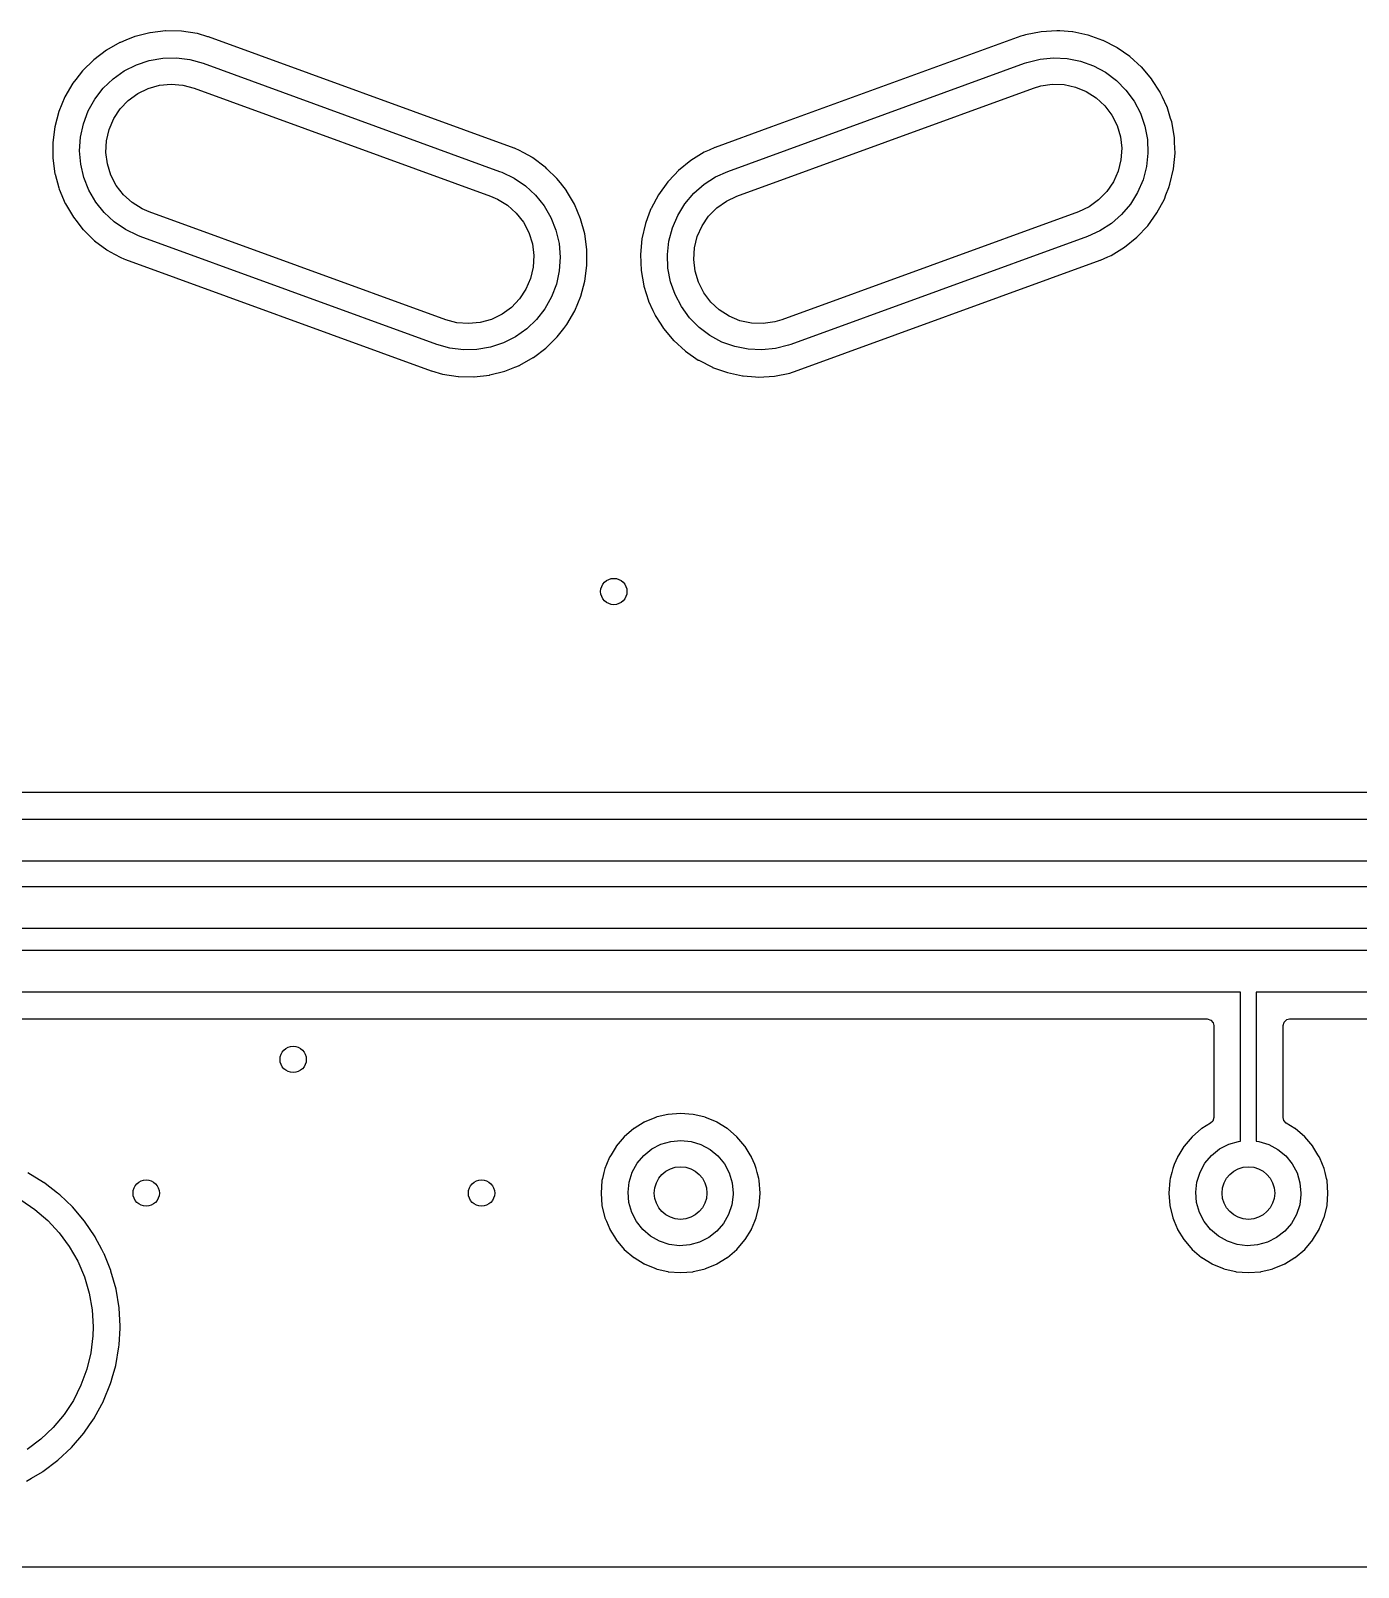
# Model space of a CAD drawing. Extents: x 14 to 417, y -165 to -100.
# Drawn here: x 39.71 to 64.95, y -164.59 to -135.39 of the extents above; entities that cross this region are included whole.
import ezdxf

# ---------------------------------------------------------------- set-up
doc = ezdxf.new("R2010")
doc.units = 0
doc.layers.add('BLACK', color=7, linetype='CONTINUOUS')

msp = doc.modelspace()

# ---------------------------------------------------------------- linework, layer by layer
at = {"layer": 'BLACK', "linetype": 'CONTINUOUS'}
for p, q in [((41.9802, -135.433), (41.6975, -135.504)), ((41.9843, -135.432), (41.9802, -135.433)), ((41.9802, -135.433), (41.9802, -135.433)), ((41.9885, -135.431), (41.9843, -135.432)), ((42.2782, -135.398), (41.9885, -135.431)), ((42.2823, -135.397), (42.2782, -135.398)), ((42.2782, -135.398), (42.2782, -135.398)), ((42.2865, -135.397), (42.2823, -135.397)), ((42.5782, -135.402), (42.2865, -135.397)), ((42.5823, -135.402), (42.5782, -135.402)), ((42.879, -135.447), (42.5823, -135.402)), ((42.883, -135.448), (42.879, -135.447)), ((43.0839, -135.507), (42.883, -135.448)), ((42.883, -135.448), (42.883, -135.448)), ((58.6255, -135.471), (58.5867, -135.483)), ((58.6289, -135.469), (58.6255, -135.471)), ((58.6255, -135.471), (58.6255, -135.471)), ((58.9234, -135.412), (58.6289, -135.469)), ((59.2229, -135.394), (58.9234, -135.412)), ((59.28, -135.399), (59.2229, -135.394)), ((59.5179, -135.416), (59.28, -135.399)), ((59.5221, -135.416), (59.5179, -135.416)), ((59.5179, -135.416), (59.5179, -135.416)), ((59.5262, -135.417), (59.5221, -135.416)), ((59.8117, -135.477), (59.5262, -135.417)), ((59.5262, -135.417), (59.5262, -135.417)), ((41.1535, -135.764), (40.9139, -135.944)), ((41.1571, -135.762), (41.1535, -135.764)), ((41.4112, -135.619), (41.1571, -135.762)), ((41.4149, -135.617), (41.4112, -135.619)), ((41.4112, -135.619), (41.4112, -135.619)), ((41.4187, -135.615), (41.4149, -135.617)), ((41.4188, -135.615), (41.4187, -135.615)), ((41.5199, -135.575), (41.4188, -135.615)), ((41.6934, -135.505), (41.5199, -135.575)), ((41.6975, -135.504), (41.6934, -135.505)), ((41.6975, -135.504), (41.6975, -135.504)), ((43.0939, -135.51), (43.0839, -135.507)), ((43.0958, -135.51), (43.0939, -135.51)), ((48.9068, -137.625), (43.0958, -135.51)), ((43.0958, -135.51), (43.0958, -135.51)), ((58.5379, -135.498), (53.8003, -137.222)), ((58.5392, -135.498), (58.5379, -135.498)), ((58.5379, -135.498), (58.5379, -135.498)), ((58.5867, -135.483), (58.5392, -135.498)), ((59.8158, -135.478), (59.8117, -135.477)), ((59.8117, -135.477), (59.8117, -135.477)), ((60.0988, -135.577), (59.8158, -135.478)), ((60.1025, -135.579), (60.0988, -135.577)), ((60.3624, -135.712), (60.1025, -135.579)), ((60.1025, -135.579), (60.1025, -135.579)), ((60.3661, -135.714), (60.3624, -135.712)), ((60.3696, -135.716), (60.3661, -135.714)), ((60.6096, -135.882), (60.3696, -135.716)), ((60.3696, -135.716), (60.3696, -135.716)), ((40.9139, -135.944), (40.7002, -136.155)), ((41.4916, -136.158), (41.7232, -136.041)), ((41.7232, -136.041), (41.9696, -135.96)), ((41.9696, -135.96), (42.2252, -135.916)), ((42.2252, -135.916), (42.4845, -135.91)), ((42.4845, -135.91), (42.7418, -135.943)), ((42.7418, -135.943), (42.9915, -136.013)), ((42.9915, -136.013), (48.6296, -138.066)), ((52.9704, -138.066), (58.6085, -136.013)), ((58.6085, -136.013), (58.6518, -135.998)), ((58.6518, -135.998), (58.9032, -135.935)), ((58.9032, -135.935), (59.1613, -135.909)), ((59.1613, -135.909), (59.4203, -135.921)), ((59.4203, -135.921), (59.6747, -135.972)), ((59.6747, -135.972), (59.9189, -136.059)), ((60.6131, -135.884), (60.6096, -135.882)), ((60.6096, -135.882), (60.6096, -135.882)), ((60.8353, -136.086), (60.6131, -135.884)), ((40.5737, -136.318), (40.5163, -136.392)), ((40.6977, -136.158), (40.5737, -136.318)), ((40.7002, -136.155), (40.6977, -136.158)), ((40.6977, -136.158), (40.6977, -136.158)), ((41.0924, -136.487), (41.2798, -136.308)), ((41.2798, -136.308), (41.4916, -136.158)), ((59.9189, -136.059), (60.1474, -136.182)), ((60.1474, -136.182), (60.3552, -136.337)), ((60.3552, -136.337), (60.5378, -136.521)), ((60.838, -136.089), (60.8353, -136.086)), ((60.8969, -136.158), (60.838, -136.089)), ((60.838, -136.089), (60.838, -136.089)), ((61.029, -136.315), (60.8969, -136.158)), ((61.0313, -136.318), (61.029, -136.315)), ((61.1884, -136.564), (61.0313, -136.318)), ((40.5163, -136.392), (40.3654, -136.651)), ((40.9336, -136.692), (41.0924, -136.487)), ((41.5696, -136.717), (41.7491, -136.586)), ((41.7491, -136.586), (41.949, -136.489)), ((41.949, -136.489), (42.163, -136.429)), ((42.163, -136.429), (42.3842, -136.408)), ((42.3842, -136.408), (42.6057, -136.426)), ((42.6057, -136.426), (42.8204, -136.483)), ((42.8204, -136.483), (48.4586, -138.535)), ((53.1414, -138.535), (58.7796, -136.483)), ((58.7796, -136.483), (58.9174, -136.442)), ((58.9174, -136.442), (59.1373, -136.41)), ((59.1373, -136.41), (59.3594, -136.417)), ((59.3594, -136.417), (59.5767, -136.464)), ((59.5767, -136.464), (59.7823, -136.548)), ((59.7823, -136.548), (59.9698, -136.668)), ((60.5378, -136.521), (60.6912, -136.731)), ((61.1906, -136.567), (61.1884, -136.564)), ((61.1884, -136.564), (61.1884, -136.564)), ((61.2316, -136.655), (61.1906, -136.567)), ((40.2501, -136.928), (40.1725, -137.218)), ((40.3654, -136.651), (40.2501, -136.928)), ((40.715, -137.161), (40.8069, -136.918)), ((40.8069, -136.918), (40.9336, -136.692)), ((41.2934, -137.063), (41.416, -136.878)), ((41.416, -136.878), (41.5696, -136.717)), ((59.9698, -136.668), (60.1331, -136.818)), ((60.1331, -136.818), (60.2671, -136.996)), ((60.6912, -136.731), (60.8119, -136.96)), ((61.3157, -136.836), (61.2316, -136.655)), ((61.3174, -136.839), (61.3157, -136.836)), ((61.3157, -136.836), (61.3157, -136.836)), ((61.3187, -136.843), (61.3174, -136.839)), ((61.3867, -137.06), (61.3187, -136.843)), ((61.3187, -136.843), (61.3187, -136.843)), ((40.1725, -137.218), (40.1338, -137.516)), ((40.66, -137.414), (40.715, -137.161)), ((41.2055, -137.268), (41.2934, -137.063)), ((53.8003, -137.222), (52.725, -137.614)), ((60.2671, -136.996), (60.3677, -137.194)), ((60.3677, -137.194), (60.4315, -137.407)), ((60.8119, -136.96), (60.8974, -137.205)), ((60.8974, -137.205), (60.9458, -137.46)), ((61.4072, -137.126), (61.3867, -137.06)), ((61.4582, -137.421), (61.4072, -137.126)), ((40.1338, -137.516), (40.1342, -137.614)), ((40.643, -137.673), (40.66, -137.414)), ((41.1438, -137.706), (41.1551, -137.484)), ((41.1551, -137.484), (41.2055, -137.268)), ((60.4315, -137.407), (60.4567, -137.627)), ((60.9458, -137.46), (60.956, -137.719)), ((61.4619, -137.516), (61.4582, -137.421)), ((61.4697, -137.721), (61.4619, -137.516)), ((40.1342, -137.614), (40.1349, -137.807)), ((40.1349, -137.807), (40.1349, -137.816)), ((40.6645, -137.932), (40.643, -137.673)), ((41.1721, -137.926), (41.1438, -137.706)), ((48.9081, -137.626), (48.9068, -137.625)), ((48.9068, -137.625), (48.9068, -137.625)), ((48.9095, -137.626), (48.9081, -137.626)), ((48.9386, -137.639), (48.9095, -137.626)), ((48.9095, -137.626), (48.9095, -137.626)), ((48.9949, -137.662), (48.9386, -137.639)), ((49.0909, -137.715), (48.9949, -137.662)), ((49.2536, -137.805), (49.0909, -137.715)), ((49.2573, -137.807), (49.2536, -137.805)), ((49.2536, -137.805), (49.2536, -137.805)), ((49.2606, -137.81), (49.2573, -137.807)), ((52.5202, -137.704), (52.2641, -137.86)), ((52.6119, -137.664), (52.5202, -137.704)), ((52.723, -137.615), (52.6119, -137.664)), ((52.7231, -137.615), (52.723, -137.615)), ((52.725, -137.614), (52.7231, -137.615)), ((60.4567, -137.627), (60.4424, -137.849)), ((60.956, -137.719), (60.9278, -137.977)), ((61.4415, -138.02), (61.4697, -137.721)), ((40.1349, -137.816), (40.1756, -138.113)), ((40.7239, -138.184), (40.6645, -137.932)), ((41.2389, -138.138), (41.1721, -137.926)), ((48.6296, -138.066), (48.6725, -138.082)), ((48.6725, -138.082), (48.9061, -138.195)), ((49.4948, -137.984), (49.2606, -137.81)), ((49.2606, -137.81), (49.2606, -137.81)), ((49.4981, -137.986), (49.4948, -137.984)), ((49.4948, -137.984), (49.4948, -137.984)), ((49.5011, -137.989), (49.4981, -137.986)), ((49.5284, -138.016), (49.5011, -137.989)), ((49.5011, -137.989), (49.5011, -137.989)), ((49.7132, -138.195), (49.5284, -138.016)), ((52.0281, -138.052), (51.9517, -138.133)), ((52.031, -138.049), (52.0281, -138.052)), ((52.0281, -138.052), (52.0281, -138.052)), ((52.2641, -137.86), (52.031, -138.049)), ((52.7339, -138.172), (52.9704, -138.066)), ((60.389, -138.065), (60.2982, -138.268)), ((60.4424, -137.849), (60.389, -138.065)), ((60.9278, -137.977), (60.8617, -138.228)), ((61.374, -138.312), (61.4415, -138.02)), ((40.1756, -138.113), (40.1767, -138.117)), ((40.1767, -138.117), (40.1767, -138.117)), ((40.1767, -138.117), (40.2485, -138.378)), ((40.2485, -138.378), (40.2553, -138.402)), ((40.82, -138.425), (40.7239, -138.184)), ((41.3422, -138.335), (41.2389, -138.138)), ((41.4787, -138.51), (41.3422, -138.335)), ((48.9061, -138.195), (49.1205, -138.34)), ((49.1205, -138.34), (49.3109, -138.517)), ((49.7158, -138.199), (49.7132, -138.195)), ((49.7839, -138.285), (49.7158, -138.199)), ((49.7158, -138.199), (49.7158, -138.199)), ((49.8988, -138.431), (49.7839, -138.285)), ((51.8248, -138.267), (51.6493, -138.511)), ((51.9517, -138.133), (51.8248, -138.267)), ((52.3207, -138.483), (52.5157, -138.312)), ((52.5157, -138.312), (52.7339, -138.172)), ((60.2982, -138.268), (60.173, -138.451)), ((60.8617, -138.228), (60.7593, -138.466)), ((61.2981, -138.514), (61.3503, -138.375)), ((61.3503, -138.375), (61.374, -138.312)), ((40.2553, -138.402), (40.3725, -138.679)), ((40.3725, -138.679), (40.3746, -138.682)), ((40.3746, -138.682), (40.3746, -138.682)), ((40.3746, -138.682), (40.4319, -138.779)), ((40.9507, -138.649), (40.82, -138.425)), ((41.1131, -138.851), (40.9507, -138.649)), ((41.6441, -138.659), (41.4787, -138.51)), ((41.8332, -138.776), (41.6441, -138.659)), ((48.4586, -138.535), (48.5908, -138.592)), ((48.5908, -138.592), (48.7799, -138.709)), ((49.3109, -138.517), (49.4733, -138.719)), ((49.9009, -138.435), (49.8988, -138.431)), ((49.9966, -138.597), (49.9009, -138.435)), ((49.9009, -138.435), (49.9009, -138.435)), ((50.0515, -138.689), (49.9966, -138.597)), ((51.6493, -138.511), (51.5075, -138.775)), ((52.0167, -138.902), (52.1531, -138.681)), ((52.1531, -138.681), (52.3207, -138.483)), ((52.7588, -138.758), (52.9401, -138.63)), ((52.9401, -138.63), (53.1414, -138.535)), ((60.0172, -138.61), (59.8359, -138.738)), ((60.173, -138.451), (60.0172, -138.61)), ((60.7593, -138.466), (60.6229, -138.687)), ((61.1267, -138.857), (61.2685, -138.593)), ((61.2685, -138.593), (61.2981, -138.514)), ((40.4319, -138.779), (40.5252, -138.937)), ((40.5252, -138.937), (40.5959, -139.027)), ((41.3035, -139.028), (41.1131, -138.851)), ((41.9654, -138.833), (41.8332, -138.776)), ((47.6036, -140.885), (41.9654, -138.833)), ((48.7799, -138.709), (48.9453, -138.858)), ((48.9453, -138.858), (49.0818, -139.033)), ((49.4733, -138.719), (49.604, -138.943)), ((49.604, -138.943), (49.7001, -139.184)), ((50.1687, -138.966), (50.0515, -138.689)), ((50.1698, -138.97), (50.1687, -138.966)), ((50.2473, -139.251), (50.1698, -138.97)), ((50.1698, -138.97), (50.1698, -138.97)), ((51.4753, -138.861), (51.402, -139.056)), ((51.5061, -138.779), (51.4753, -138.861)), ((51.5075, -138.775), (51.5061, -138.779)), ((51.5061, -138.779), (51.5061, -138.779)), ((51.9143, -139.14), (52.0167, -138.902)), ((52.4778, -139.1), (52.603, -138.917)), ((52.603, -138.917), (52.7588, -138.758)), ((59.6346, -138.833), (53.9964, -140.885)), ((59.8359, -138.738), (59.6346, -138.833)), ((60.4553, -138.885), (60.2603, -139.056)), ((60.6229, -138.687), (60.4553, -138.885)), ((60.9512, -139.101), (61.1267, -138.857)), ((40.5959, -139.027), (40.7082, -139.169)), ((40.7082, -139.169), (40.7082, -139.169)), ((40.7082, -139.169), (40.7108, -139.173)), ((40.7108, -139.173), (40.7997, -139.259)), ((40.7997, -139.259), (40.9229, -139.379)), ((41.5179, -139.173), (41.3035, -139.028)), ((41.7515, -139.286), (41.5179, -139.173)), ((49.0818, -139.033), (49.1851, -139.23)), ((49.1851, -139.23), (49.2519, -139.442)), ((49.7001, -139.184), (49.7595, -139.436)), ((50.2484, -139.255), (50.2473, -139.251)), ((50.2473, -139.251), (50.2473, -139.251)), ((50.2891, -139.552), (50.2484, -139.255)), ((51.402, -139.056), (51.3345, -139.348)), ((51.8482, -139.391), (51.9143, -139.14)), ((52.387, -139.303), (52.4778, -139.1)), ((60.0421, -139.196), (59.8056, -139.302)), ((60.2603, -139.056), (60.0421, -139.196)), ((60.745, -139.319), (60.9512, -139.101)), ((40.9229, -139.379), (40.9229, -139.379)), ((40.9229, -139.379), (40.9259, -139.382)), ((40.9259, -139.382), (40.9292, -139.384)), ((40.9292, -139.384), (40.9292, -139.384)), ((40.9292, -139.384), (41.1634, -139.558)), ((41.1634, -139.558), (41.1634, -139.558)), ((41.1634, -139.558), (41.1667, -139.561)), ((41.1667, -139.561), (41.1704, -139.563)), ((41.7944, -139.302), (41.7515, -139.286)), ((47.4325, -141.355), (41.7944, -139.302)), ((49.2519, -139.442), (49.2802, -139.662)), ((49.7595, -139.436), (49.781, -139.695)), ((50.2891, -139.556), (50.2891, -139.552)), ((50.2894, -139.647), (50.2891, -139.556)), ((50.2891, -139.556), (50.2891, -139.556)), ((51.3345, -139.348), (51.3062, -139.647)), ((51.82, -139.649), (51.8482, -139.391)), ((52.3193, -139.741), (52.3336, -139.519)), ((52.3336, -139.519), (52.387, -139.303)), ((59.8056, -139.302), (54.1675, -141.355)), ((60.2558, -139.664), (60.5119, -139.508)), ((60.5119, -139.508), (60.745, -139.319)), ((41.1704, -139.563), (41.1704, -139.563)), ((41.1704, -139.563), (41.3096, -139.64)), ((41.3096, -139.64), (41.4291, -139.706)), ((41.4291, -139.706), (41.4854, -139.729)), ((41.4854, -139.729), (41.5145, -139.742)), ((41.5145, -139.742), (41.5145, -139.742)), ((41.5145, -139.742), (41.5159, -139.742)), ((41.5159, -139.742), (41.5172, -139.743)), ((41.5172, -139.743), (41.5172, -139.743)), ((41.5172, -139.743), (47.3282, -141.858)), ((49.2802, -139.662), (49.2689, -139.884)), ((49.781, -139.695), (49.764, -139.954)), ((50.2515, -140.15), (50.2902, -139.852)), ((50.2895, -139.651), (50.2894, -139.647)), ((50.2902, -139.852), (50.2895, -139.651)), ((51.3062, -139.647), (51.3178, -139.947)), ((51.8302, -139.908), (51.82, -139.649)), ((52.3445, -139.961), (52.3193, -139.741)), ((54.2381, -141.87), (60.0491, -139.755)), ((60.0491, -139.755), (60.051, -139.754)), ((60.0491, -139.755), (60.0491, -139.755)), ((60.051, -139.754), (60.0529, -139.753)), ((60.0529, -139.753), (60.053, -139.753)), ((60.053, -139.753), (60.1934, -139.691)), ((60.1934, -139.691), (60.2558, -139.664)), ((49.2185, -140.1), (49.1306, -140.305)), ((49.2689, -139.884), (49.2185, -140.1)), ((49.764, -139.954), (49.709, -140.207)), ((51.3178, -139.947), (51.3688, -140.242)), ((51.8786, -140.163), (51.8302, -139.908)), ((52.4083, -140.174), (52.3445, -139.961)), ((49.1306, -140.305), (49.008, -140.49)), ((49.709, -140.207), (49.6171, -140.45)), ((50.1739, -140.44), (50.2515, -140.15)), ((51.3688, -140.242), (51.3701, -140.246)), ((51.3701, -140.246), (51.3701, -140.246)), ((51.3701, -140.246), (51.4573, -140.525)), ((51.9641, -140.408), (51.8786, -140.163)), ((52.0848, -140.637), (51.9641, -140.408)), ((52.5089, -140.372), (52.4083, -140.174)), ((52.6429, -140.55), (52.5089, -140.372)), ((48.8544, -140.651), (48.6749, -140.782)), ((49.008, -140.49), (48.8544, -140.651)), ((49.4904, -140.676), (49.3316, -140.881)), ((49.6171, -140.45), (49.4904, -140.676)), ((49.9076, -140.976), (50.0586, -140.717)), ((50.0586, -140.717), (50.1739, -140.44)), ((51.4573, -140.525), (51.4586, -140.529)), ((51.4586, -140.529), (51.4603, -140.532)), ((51.4603, -140.532), (51.4603, -140.532)), ((51.4603, -140.532), (51.5433, -140.71)), ((51.5433, -140.71), (51.5854, -140.801)), ((52.2382, -140.847), (52.0848, -140.637)), ((52.8062, -140.7), (52.6429, -140.55)), ((52.9937, -140.82), (52.8062, -140.7)), ((47.8183, -140.942), (47.6036, -140.885)), ((48.0398, -140.96), (47.8183, -140.942)), ((48.261, -140.939), (48.0398, -140.96)), ((48.475, -140.879), (48.261, -140.939)), ((48.6749, -140.782), (48.475, -140.879)), ((49.3316, -140.881), (49.1442, -141.06)), ((49.8476, -141.053), (49.9051, -140.979)), ((49.9051, -140.979), (49.9076, -140.976)), ((49.9051, -140.979), (49.9051, -140.979)), ((51.5854, -140.801), (51.5876, -140.804)), ((51.5876, -140.804), (51.5876, -140.804)), ((51.5876, -140.804), (51.6951, -140.972)), ((51.6951, -140.972), (51.747, -141.053)), ((52.4208, -141.031), (52.2382, -140.847)), ((53.1993, -140.904), (52.9937, -140.82)), ((53.4166, -140.951), (53.1993, -140.904)), ((53.6387, -140.958), (53.4166, -140.951)), ((53.8586, -140.926), (53.6387, -140.958)), ((53.9964, -140.885), (53.8586, -140.926)), ((48.9324, -141.21), (48.7008, -141.327)), ((49.1442, -141.06), (48.9324, -141.21)), ((49.5101, -141.424), (49.7238, -141.213)), ((49.7238, -141.213), (49.8476, -141.053)), ((51.747, -141.053), (51.7497, -141.056)), ((51.7497, -141.056), (51.938, -141.279)), ((51.938, -141.279), (51.938, -141.279)), ((51.938, -141.279), (51.9407, -141.282)), ((51.9407, -141.282), (52.1629, -141.484)), ((52.6286, -141.186), (52.4208, -141.031)), ((52.8571, -141.309), (52.6286, -141.186)), ((53.1013, -141.396), (52.8571, -141.309)), ((47.6822, -141.425), (47.4325, -141.355)), ((47.9395, -141.458), (47.6822, -141.425)), ((48.1988, -141.452), (47.9395, -141.458)), ((48.4544, -141.408), (48.1988, -141.452)), ((48.7008, -141.327), (48.4544, -141.408)), ((49.2669, -141.606), (49.2705, -141.604)), ((49.2705, -141.604), (49.5101, -141.424)), ((52.1629, -141.484), (52.1664, -141.486)), ((52.1664, -141.486), (52.1664, -141.486)), ((52.1664, -141.486), (52.4064, -141.652)), ((53.3557, -141.447), (53.1013, -141.396)), ((53.6147, -141.459), (53.3557, -141.447)), ((53.8728, -141.433), (53.6147, -141.459)), ((54.1242, -141.37), (53.8728, -141.433)), ((54.1675, -141.355), (54.1242, -141.37)), ((47.3282, -141.858), (47.3282, -141.858)), ((47.3282, -141.858), (47.3301, -141.858)), ((47.3301, -141.858), (47.3321, -141.859)), ((47.3321, -141.859), (47.3321, -141.859)), ((47.3321, -141.859), (47.541, -141.92)), ((48.4438, -141.935), (48.7265, -141.864)), ((48.7265, -141.864), (48.7306, -141.863)), ((48.7265, -141.864), (48.7265, -141.864)), ((48.7306, -141.863), (48.9159, -141.789)), ((48.9159, -141.789), (49.0052, -141.753)), ((49.0052, -141.753), (49.0091, -141.751)), ((49.0052, -141.753), (49.0052, -141.753)), ((49.0091, -141.751), (49.0128, -141.749)), ((49.0128, -141.749), (49.2669, -141.606)), ((49.0128, -141.749), (49.0128, -141.749)), ((49.2669, -141.606), (49.2669, -141.606)), ((52.4064, -141.652), (52.4064, -141.652)), ((52.4064, -141.652), (52.4099, -141.654)), ((52.4099, -141.654), (52.4136, -141.656)), ((52.4136, -141.656), (52.6735, -141.789)), ((52.6735, -141.789), (52.6735, -141.789)), ((52.6735, -141.789), (52.6772, -141.791)), ((52.6772, -141.791), (52.9602, -141.89)), ((52.9602, -141.89), (52.9643, -141.891)), ((52.9643, -141.891), (52.9643, -141.891)), ((52.9643, -141.891), (53.2498, -141.951)), ((54.1471, -141.899), (54.2007, -141.882)), ((54.2007, -141.882), (54.2354, -141.871)), ((54.2354, -141.871), (54.2368, -141.87)), ((54.2354, -141.871), (54.2354, -141.871)), ((54.2368, -141.87), (54.2381, -141.87)), ((54.2381, -141.87), (54.2381, -141.87)), ((47.541, -141.92), (47.541, -141.92)), ((47.541, -141.92), (47.545, -141.921)), ((47.545, -141.921), (47.8417, -141.966)), ((47.8417, -141.966), (47.8458, -141.966)), ((47.8458, -141.966), (48.1375, -141.971)), ((48.1375, -141.971), (48.1417, -141.971)), ((48.1417, -141.971), (48.1458, -141.97)), ((48.1458, -141.97), (48.4355, -141.937)), ((48.1458, -141.97), (48.1458, -141.97)), ((48.4355, -141.937), (48.4397, -141.936)), ((48.4397, -141.936), (48.4438, -141.935)), ((53.2498, -141.951), (53.2498, -141.951)), ((53.2498, -141.951), (53.2539, -141.952)), ((53.2539, -141.952), (53.2581, -141.952)), ((53.2581, -141.952), (53.2581, -141.952)), ((53.2581, -141.952), (53.496, -141.969)), ((53.496, -141.969), (53.5531, -141.974)), ((53.5531, -141.974), (53.8526, -141.956)), ((53.8526, -141.956), (54.1471, -141.899)), ((135.268, -149.866), (28.7677, -149.866)), ((28.5885, -150.374), (135.444, -150.374)), ((135.445, -151.174), (28.5901, -151.174)), ((23.187, -151.653), (73.3926, -151.653)), ((73.3429, -152.453), (23.0213, -152.453)), ((21.8827, -152.864), (131.837, -152.864)), ((62.715, -153.664), (21.717, -153.664)), ((62.715, -156.494), (62.715, -153.664)), ((131.838, -153.664), (63.015, -153.664)), ((63.015, -153.664), (63.015, -156.495)), ((21.7984, -154.172), (62.0805, -154.172)), ((62.0805, -154.172), (62.1486, -154.192)), ((62.1486, -154.192), (62.1951, -154.246)), ((62.1951, -154.246), (62.2065, -154.298)), ((62.2065, -154.298), (62.2065, -156.044)), ((63.5235, -154.298), (63.5435, -154.23)), ((63.5235, -156.044), (63.5235, -154.298)), ((63.5435, -154.23), (63.5972, -154.183)), ((63.5972, -154.183), (63.6495, -154.172)), ((63.6495, -154.172), (131.656, -154.172)), ((51.3788, -156.134), (51.1848, -156.253)), ((51.383, -156.132), (51.3788, -156.134)), ((51.3876, -156.13), (51.383, -156.132)), ((51.5978, -156.043), (51.3876, -156.13)), ((51.3876, -156.13), (51.3876, -156.13)), ((51.6024, -156.041), (51.5978, -156.043)), ((51.5978, -156.043), (51.5978, -156.043)), ((51.6826, -156.022), (51.6024, -156.041)), ((51.8285, -155.987), (51.6826, -156.022)), ((51.8333, -155.985), (51.8285, -155.987)), ((51.8285, -155.987), (51.8285, -155.987)), ((52.07, -155.967), (51.8333, -155.985)), ((52.3067, -155.985), (52.07, -155.967)), ((52.3115, -155.987), (52.3067, -155.985)), ((52.4574, -156.022), (52.3115, -155.987)), ((52.3115, -155.987), (52.3115, -155.987)), ((52.5376, -156.041), (52.4574, -156.022)), ((52.5422, -156.043), (52.5376, -156.041)), ((52.7524, -156.13), (52.5422, -156.043)), ((52.5422, -156.043), (52.5422, -156.043)), ((52.757, -156.132), (52.7524, -156.13)), ((52.7524, -156.13), (52.7524, -156.13)), ((52.7612, -156.134), (52.757, -156.132)), ((52.9552, -156.253), (52.7612, -156.134)), ((62.1463, -156.151), (61.9798, -156.253)), ((62.1865, -156.112), (62.1463, -156.151)), ((62.2065, -156.044), (62.1865, -156.112)), ((63.536, -156.099), (63.5235, -156.044)), ((63.5837, -156.151), (63.536, -156.099)), ((63.7502, -156.253), (63.5837, -156.151)), ((51, -156.41), (50.8458, -156.591)), ((51.1806, -156.256), (51, -156.41)), ((51.1848, -156.253), (51.1806, -156.256)), ((51.1848, -156.253), (51.1848, -156.253)), ((51.8826, -156.498), (52.077, -156.48)), ((52.077, -156.48), (52.2711, -156.5)), ((52.9594, -156.256), (52.9552, -156.253)), ((52.9552, -156.253), (52.9552, -156.253)), ((53.14, -156.41), (52.9594, -156.256)), ((53.2942, -156.591), (53.14, -156.41)), ((61.795, -156.41), (61.6408, -156.591)), ((61.9756, -156.256), (61.795, -156.41)), ((61.9798, -156.253), (61.9756, -156.256)), ((61.9798, -156.253), (61.9798, -156.253)), ((62.6776, -156.498), (62.715, -156.494)), ((63.015, -156.495), (63.0661, -156.5)), ((63.7544, -156.256), (63.7502, -156.253)), ((63.7502, -156.253), (63.7502, -156.253)), ((63.935, -156.41), (63.7544, -156.256)), ((64.0892, -156.591), (63.935, -156.41)), ((50.747, -156.752), (50.7218, -156.793)), ((50.8432, -156.595), (50.747, -156.752)), ((50.8458, -156.591), (50.8432, -156.595)), ((50.8432, -156.595), (50.8432, -156.595)), ((51.2449, -156.915), (51.3703, -156.766)), ((51.3703, -156.766), (51.5224, -156.643)), ((51.5224, -156.643), (51.6954, -156.553)), ((51.6954, -156.553), (51.8826, -156.498)), ((52.2711, -156.5), (52.4575, -156.558)), ((52.4575, -156.558), (52.6292, -156.651)), ((52.6292, -156.651), (52.7796, -156.775)), ((52.7796, -156.775), (52.9029, -156.927)), ((53.2968, -156.595), (53.2942, -156.591)), ((53.393, -156.752), (53.2968, -156.595)), ((53.2968, -156.595), (53.2968, -156.595)), ((53.4182, -156.793), (53.393, -156.752)), ((61.542, -156.752), (61.5168, -156.793)), ((61.6382, -156.595), (61.542, -156.752)), ((61.6408, -156.591), (61.6382, -156.595)), ((61.6382, -156.595), (61.6382, -156.595)), ((62.0399, -156.915), (62.1653, -156.766)), ((62.1653, -156.766), (62.3174, -156.643)), ((62.3174, -156.643), (62.4904, -156.553)), ((62.4904, -156.553), (62.6776, -156.498)), ((63.0661, -156.5), (63.2525, -156.558)), ((63.2525, -156.558), (63.4242, -156.651)), ((63.4242, -156.651), (63.5746, -156.775)), ((63.5746, -156.775), (63.6979, -156.927)), ((64.0918, -156.595), (64.0892, -156.591)), ((64.188, -156.752), (64.0918, -156.595)), ((64.0918, -156.595), (64.0918, -156.595)), ((64.2132, -156.793), (64.188, -156.752)), ((50.6309, -157.012), (50.6128, -157.088)), ((50.6612, -156.939), (50.6309, -157.012)), ((50.7199, -156.798), (50.6612, -156.939)), ((50.7218, -156.793), (50.7199, -156.798)), ((50.7199, -156.798), (50.7199, -156.798)), ((51.1509, -157.086), (51.2449, -156.915)), ((52.9029, -156.927), (52.9945, -157.099)), ((53.4201, -156.798), (53.4182, -156.793)), ((53.4788, -156.939), (53.4201, -156.798)), ((53.4201, -156.798), (53.4201, -156.798)), ((53.5091, -157.012), (53.4788, -156.939)), ((53.5272, -157.088), (53.5091, -157.012)), ((61.4259, -157.012), (61.4078, -157.088)), ((61.4562, -156.939), (61.4259, -157.012)), ((61.5149, -156.798), (61.4562, -156.939)), ((61.5168, -156.793), (61.5149, -156.798)), ((61.5149, -156.798), (61.5149, -156.798)), ((61.9459, -157.086), (62.0399, -156.915)), ((63.6979, -156.927), (63.7895, -157.099)), ((64.2151, -156.798), (64.2132, -156.793)), ((64.2738, -156.939), (64.2151, -156.798)), ((64.2151, -156.798), (64.2151, -156.798)), ((64.3041, -157.012), (64.2738, -156.939)), ((64.3222, -157.088), (64.3041, -157.012)), ((39.9595, -157.278), (39.6584, -157.096)), ((39.9624, -157.28), (39.9595, -157.278)), ((39.9595, -157.278), (39.9595, -157.278)), ((39.9651, -157.282), (39.9624, -157.28)), ((39.9863, -157.298), (39.9651, -157.282)), ((39.9651, -157.282), (39.9651, -157.282)), ((40.2255, -157.48), (39.9863, -157.298)), ((50.5755, -157.243), (50.5568, -157.48)), ((50.5847, -157.205), (50.5755, -157.243)), ((50.6128, -157.088), (50.5847, -157.205)), ((51.0701, -157.466), (51.0919, -157.272)), ((51.0919, -157.272), (51.1509, -157.086)), ((52.9945, -157.099), (53.051, -157.286)), ((53.051, -157.286), (53.07, -157.48)), ((53.5553, -157.205), (53.5272, -157.088)), ((53.5645, -157.243), (53.5553, -157.205)), ((53.5832, -157.48), (53.5645, -157.243)), ((61.3705, -157.243), (61.3518, -157.48)), ((61.3797, -157.205), (61.3705, -157.243)), ((61.4078, -157.088), (61.3797, -157.205)), ((61.8651, -157.466), (61.8869, -157.272)), ((61.8869, -157.272), (61.9459, -157.086)), ((63.7895, -157.099), (63.846, -157.286)), ((63.846, -157.286), (63.865, -157.48)), ((64.3503, -157.205), (64.3222, -157.088)), ((64.3595, -157.243), (64.3503, -157.205)), ((64.3782, -157.48), (64.3595, -157.243)), ((39.5253, -157.61), (39.7929, -157.79)), ((40.2475, -157.497), (40.2255, -157.48)), ((40.2499, -157.499), (40.2475, -157.497)), ((40.2675, -157.516), (40.2499, -157.499)), ((40.2499, -157.499), (40.2499, -157.499)), ((40.5074, -157.743), (40.2675, -157.516)), ((50.5568, -157.48), (50.5755, -157.717)), ((51.0864, -157.661), (51.0701, -157.466)), ((51.1402, -157.848), (51.0864, -157.661)), ((53.0696, -157.508), (53.0451, -157.702)), ((53.07, -157.48), (53.0696, -157.508)), ((53.5645, -157.717), (53.5832, -157.48)), ((61.3518, -157.48), (61.3705, -157.717)), ((61.8814, -157.661), (61.8651, -157.466)), ((61.9352, -157.848), (61.8814, -157.661)), ((63.8646, -157.508), (63.8401, -157.702)), ((63.865, -157.48), (63.8646, -157.508)), ((64.3595, -157.717), (64.3782, -157.48)), ((39.7929, -157.79), (40.038, -157.999)), ((40.7392, -158.017), (40.5074, -157.743)), ((50.5755, -157.717), (50.6309, -157.948)), ((50.6309, -157.948), (50.6328, -157.952)), ((50.6328, -157.952), (50.6328, -157.952)), ((50.6328, -157.952), (50.6595, -158.017)), ((51.2294, -158.022), (51.1402, -157.848)), ((52.9835, -157.887), (52.8871, -158.056)), ((53.0451, -157.702), (52.9835, -157.887)), ((53.4805, -158.017), (53.5072, -157.952)), ((53.5072, -157.952), (53.5091, -157.948)), ((53.5072, -157.952), (53.5072, -157.952)), ((53.5091, -157.948), (53.5645, -157.717)), ((61.3705, -157.717), (61.4259, -157.948)), ((61.4259, -157.948), (61.4278, -157.952)), ((61.4278, -157.952), (61.4278, -157.952)), ((61.4278, -157.952), (61.4545, -158.017)), ((62.0244, -158.022), (61.9352, -157.848)), ((63.7785, -157.887), (63.6821, -158.056)), ((63.8401, -157.702), (63.7785, -157.887)), ((64.2755, -158.017), (64.3022, -157.952)), ((64.3022, -157.952), (64.3041, -157.948)), ((64.3022, -157.952), (64.3022, -157.952)), ((64.3041, -157.948), (64.3595, -157.717)), ((40.038, -157.999), (40.2574, -158.235)), ((40.2574, -158.235), (40.4483, -158.495)), ((40.9401, -158.313), (40.7392, -158.017)), ((50.6595, -158.017), (50.7218, -158.167)), ((50.7218, -158.167), (50.7243, -158.171)), ((50.7243, -158.171), (50.8432, -158.365)), ((51.3507, -158.175), (51.2294, -158.022)), ((51.4993, -158.301), (51.3507, -158.175)), ((52.7596, -158.204), (52.6058, -158.324)), ((52.8871, -158.056), (52.7596, -158.204)), ((53.2968, -158.365), (53.4157, -158.171)), ((53.4157, -158.171), (53.4182, -158.167)), ((53.4182, -158.167), (53.4805, -158.017)), ((61.4545, -158.017), (61.5168, -158.167)), ((61.5168, -158.167), (61.5193, -158.171)), ((61.5193, -158.171), (61.6382, -158.365)), ((62.1457, -158.175), (62.0244, -158.022)), ((62.2943, -158.301), (62.1457, -158.175)), ((63.5546, -158.204), (63.4008, -158.324)), ((63.6821, -158.056), (63.5546, -158.204)), ((64.0918, -158.365), (64.2107, -158.171)), ((64.2107, -158.171), (64.2132, -158.167)), ((64.2132, -158.167), (64.2755, -158.017)), ((40.4483, -158.495), (40.608, -158.775)), ((40.9417, -158.317), (40.9401, -158.313)), ((41.0653, -158.55), (40.9417, -158.317)), ((40.9417, -158.317), (40.9417, -158.317)), ((50.8432, -158.365), (50.8432, -158.365)), ((50.8432, -158.365), (50.8458, -158.369)), ((50.8458, -158.369), (51, -158.55)), ((51.6697, -158.396), (51.4993, -158.301)), ((51.8553, -158.457), (51.6697, -158.396)), ((52.0491, -158.48), (51.8553, -158.457)), ((52.2436, -158.465), (52.0491, -158.48)), ((52.4316, -158.412), (52.2436, -158.465)), ((52.6058, -158.324), (52.4316, -158.412)), ((53.14, -158.55), (53.2942, -158.369)), ((53.2942, -158.369), (53.2968, -158.365)), ((53.2968, -158.365), (53.2968, -158.365)), ((61.6382, -158.365), (61.6382, -158.365)), ((61.6382, -158.365), (61.6408, -158.369)), ((61.6408, -158.369), (61.795, -158.55)), ((62.4647, -158.396), (62.2943, -158.301)), ((62.6503, -158.457), (62.4647, -158.396)), ((62.8441, -158.48), (62.6503, -158.457)), ((63.0386, -158.465), (62.8441, -158.48)), ((63.2266, -158.412), (63.0386, -158.465)), ((63.4008, -158.324), (63.2266, -158.412)), ((63.935, -158.55), (64.0892, -158.369)), ((64.0892, -158.369), (64.0918, -158.365)), ((64.0918, -158.365), (64.0918, -158.365)), ((40.608, -158.775), (40.7345, -159.072)), ((41.1078, -158.63), (41.0653, -158.55)), ((41.1091, -158.633), (41.1078, -158.63)), ((41.2372, -158.955), (41.1091, -158.633)), ((51, -158.55), (51.1806, -158.704)), ((51.1806, -158.704), (51.1848, -158.707)), ((51.1848, -158.707), (51.1848, -158.707)), ((51.1848, -158.707), (51.3788, -158.826)), ((51.3788, -158.826), (51.383, -158.828)), ((51.383, -158.828), (51.3876, -158.83)), ((51.3876, -158.83), (51.3876, -158.83)), ((51.3876, -158.83), (51.5978, -158.917)), ((52.5422, -158.917), (52.7524, -158.83)), ((52.7524, -158.83), (52.757, -158.828)), ((52.7524, -158.83), (52.7524, -158.83)), ((52.757, -158.828), (52.7612, -158.826)), ((52.7612, -158.826), (52.9552, -158.707)), ((52.9552, -158.707), (52.9594, -158.704)), ((52.9552, -158.707), (52.9552, -158.707)), ((52.9594, -158.704), (53.14, -158.55)), ((61.795, -158.55), (61.9756, -158.704)), ((61.9756, -158.704), (61.9798, -158.707)), ((61.9798, -158.707), (61.9798, -158.707)), ((61.9798, -158.707), (62.1738, -158.826)), ((62.1738, -158.826), (62.178, -158.828)), ((62.178, -158.828), (62.1826, -158.83)), ((62.1826, -158.83), (62.1826, -158.83)), ((62.1826, -158.83), (62.3928, -158.917)), ((63.3372, -158.917), (63.5474, -158.83)), ((63.5474, -158.83), (63.552, -158.828)), ((63.5474, -158.83), (63.5474, -158.83)), ((63.552, -158.828), (63.5562, -158.826)), ((63.5562, -158.826), (63.7502, -158.707)), ((63.7502, -158.707), (63.7544, -158.704)), ((63.7502, -158.707), (63.7502, -158.707)), ((63.7544, -158.704), (63.935, -158.55)), ((40.7345, -159.072), (40.826, -159.381)), ((41.2403, -158.963), (41.2372, -158.955)), ((41.3361, -159.309), (41.2403, -158.963)), ((51.5978, -158.917), (51.6024, -158.919)), ((51.6024, -158.919), (51.6826, -158.938)), ((51.6826, -158.938), (51.8285, -158.973)), ((51.8285, -158.973), (51.8285, -158.973)), ((51.8285, -158.973), (51.8333, -158.975)), ((51.8333, -158.975), (52.07, -158.993)), ((52.07, -158.993), (52.3067, -158.975)), ((52.3067, -158.975), (52.3115, -158.973)), ((52.3115, -158.973), (52.4574, -158.938)), ((52.3115, -158.973), (52.3115, -158.973)), ((52.4574, -158.938), (52.5376, -158.919)), ((52.5376, -158.919), (52.5422, -158.917)), ((62.3928, -158.917), (62.3974, -158.919)), ((62.3974, -158.919), (62.4776, -158.938)), ((62.4776, -158.938), (62.6235, -158.973)), ((62.6235, -158.973), (62.6235, -158.973)), ((62.6235, -158.973), (62.6283, -158.975)), ((62.6283, -158.975), (62.865, -158.993)), ((62.865, -158.993), (63.1017, -158.975)), ((63.1017, -158.975), (63.1065, -158.973)), ((63.1065, -158.973), (63.2524, -158.938)), ((63.1065, -158.973), (63.1065, -158.973)), ((63.2524, -158.938), (63.3326, -158.919)), ((63.3326, -158.919), (63.3372, -158.917)), ((40.826, -159.381), (40.8814, -159.698)), ((41.394, -159.662), (41.3361, -159.309)), ((40.8814, -159.698), (40.9, -160.02)), ((41.4127, -160.008), (41.394, -159.662)), ((40.8945, -160.196), (40.8557, -160.516)), ((40.9, -160.02), (40.8945, -160.196)), ((41.3935, -160.366), (41.4132, -160.045)), ((41.4134, -160.02), (41.4127, -160.008)), ((41.4132, -160.045), (41.4133, -160.043)), ((41.4133, -160.043), (41.4134, -160.02)), ((40.8557, -160.516), (40.7805, -160.829)), ((41.331, -160.754), (41.3914, -160.401)), ((41.3914, -160.401), (41.3935, -160.366)), ((40.7805, -160.829), (40.6697, -161.132)), ((41.2635, -160.991), (41.331, -160.754)), ((40.6697, -161.132), (40.5249, -161.42)), ((41.098, -161.431), (41.2328, -161.099)), ((41.2328, -161.099), (41.2431, -161.063)), ((41.2431, -161.063), (41.2635, -160.991)), ((40.5249, -161.42), (40.3479, -161.689)), ((40.9297, -161.743), (41.0964, -161.434)), ((41.0964, -161.434), (41.098, -161.431)), ((40.3479, -161.689), (40.1411, -161.937)), ((40.8317, -161.887), (40.9262, -161.749)), ((40.9262, -161.749), (40.9281, -161.746)), ((40.9262, -161.749), (40.9262, -161.749)), ((40.9281, -161.746), (40.9297, -161.743)), ((40.9297, -161.743), (40.9297, -161.743)), ((40.1411, -161.937), (39.9073, -162.159)), ((40.4915, -162.313), (40.7251, -162.042)), ((40.7251, -162.042), (40.8317, -161.887)), ((39.9073, -162.159), (39.6495, -162.352)), ((40.2298, -162.558), (40.4915, -162.313)), ((39.9432, -162.773), (40.2298, -162.558)), ((39.6351, -162.956), (39.7291, -162.901)), ((39.7291, -162.901), (39.9403, -162.775)), ((39.9403, -162.775), (39.9432, -162.773)), ((39.9403, -162.775), (39.9403, -162.775)), ((417.195, -164.591), (14.6045, -164.591))]:
    msp.add_line(p, q, dxfattribs=at)
at = {"layer": 'BLACK'}
for centre, radius in [((50.8, -146.05), 0.25), ((44.704, -154.94), 0.25), ((52.07, -157.48), 0.5), ((62.865, -157.48), 0.5), ((41.91, -157.48), 0.25), ((48.2854, -157.48), 0.25)]:
    msp.add_circle(centre, radius, dxfattribs=at)

doc.saveas('drawing.dxf')
